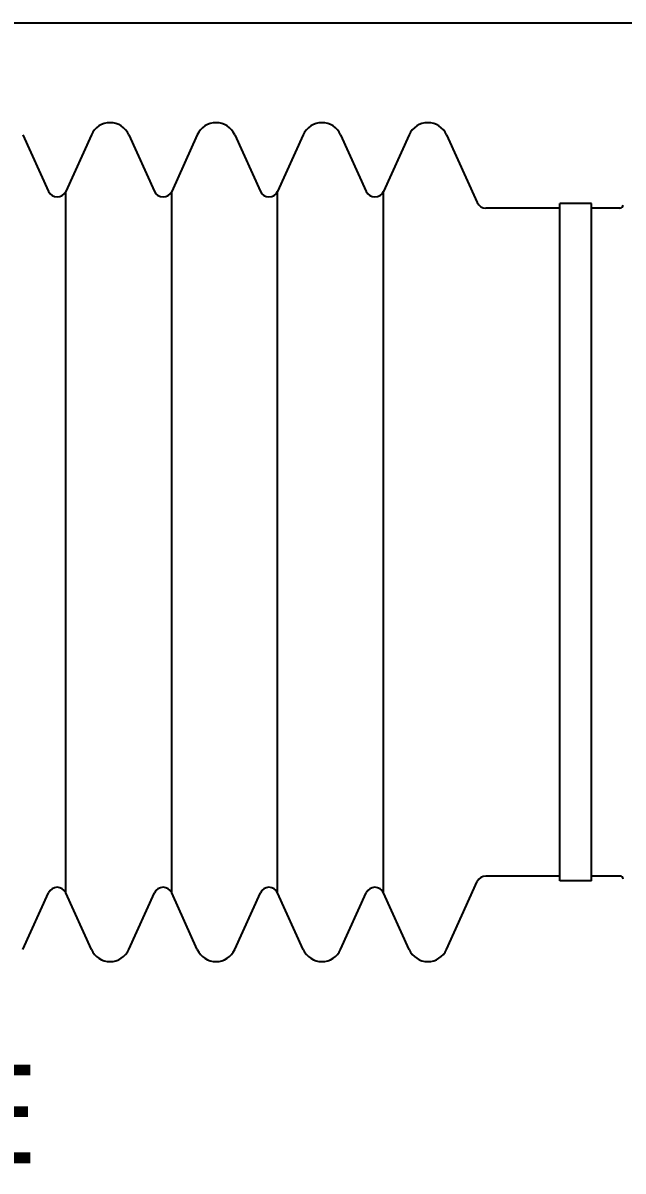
# Model space of a CAD drawing. Header units: millimetres. Extents: x 0 to 2800, y 0 to 1980.
# Drawn here: x 1786.3 to 1938.2, y 972.6 to 1262.7 of the extents above; entities that cross this region are included whole.
import ezdxf

# ---------------------------------------------------------------- set-up
doc = ezdxf.new("R2010")
doc.units = ezdxf.units.MM
doc.header["$LTSCALE"] = 154
doc.layers.get('0').update_dxf_attribs({"linetype": 'CONTINUOUS'})
doc.styles.get("Standard").update_dxf_attribs({"font": 'msyh.ttc'})

msp = doc.modelspace()

# ---------------------------------------------------------------- linework, layer by layer
at = {"linetype": 'Continuous'}
for p, q in [((1786.34648, 1234.48344), (1792.82265, 1220.17786)), ((1803.67178, 1234.48361), (1797.19532, 1220.17739)), ((1813.14648, 1234.48344), (1819.62265, 1220.17786)), ((1830.47178, 1234.48361), (1823.99532, 1220.17739)), ((1839.94648, 1234.48344), (1846.42265, 1220.17786)), ((1857.27178, 1234.48361), (1850.79532, 1220.17739)), ((1866.74648, 1234.48344), (1873.22265, 1220.17786)), ((1884.07178, 1234.48361), (1877.59532, 1220.17739)), ((1893.54648, 1234.48344), (1901.31278, 1217.32802)), ((1797.19532, 1042.85865), (1797.19532, 1220.17739)), ((1823.99532, 1042.85865), (1823.99532, 1220.17739)), ((1850.79532, 1042.85865), (1850.79532, 1220.17739)), ((1877.59532, 1042.85865), (1877.59532, 1220.17739)), ((1922.20909, 1215.91802), (1903.49908, 1215.91802)), ((1930.20909, 1217.11802), (1922.20909, 1217.11802)), ((1922.20909, 1045.91802), (1922.20909, 1217.11802)), ((1930.20909, 1045.91802), (1930.20909, 1217.11802)), ((1937.40909, 1215.91802), (1930.20909, 1215.91802)), ((1893.54648, 1028.55261), (1901.31278, 1045.70803)), ((1922.20909, 1047.11802), (1903.49908, 1047.11802)), ((1930.20909, 1045.91802), (1922.20909, 1045.91802)), ((1937.40909, 1047.11802), (1930.20909, 1047.11802)), ((1786.34648, 1028.55261), (1792.82265, 1042.85819)), ((1803.67178, 1028.55242), (1797.19532, 1042.85865)), ((1813.14648, 1028.55261), (1819.62265, 1042.85819)), ((1830.47178, 1028.55242), (1823.99532, 1042.85865)), ((1839.94648, 1028.55261), (1846.42265, 1042.85819)), ((1857.27178, 1028.55242), (1850.79532, 1042.85865)), ((1866.74648, 1028.55261), (1873.22265, 1042.85819)), ((1884.07178, 1028.55242), (1877.59532, 1042.85865))]:
    msp.add_line(p, q, dxfattribs=at)
msp.add_lwpolyline([(1472.55821, 1262.74778), (2565.67544, 1262.74778), (2565.67544, 106.14533), (1472.55821, 106.14533)], close=True)
for centre, radius, start, end in [((1808.40909, 1232.33934), 5.2, 24.3681311, 155.6175457), ((1835.20909, 1232.33934), 5.2, 24.3681311, 155.6175457), ((1862.00909, 1232.33934), 5.2, 24.3681311, 155.6175457), ((1888.80909, 1232.33934), 5.2, 24.3681311, 155.6175457), ((1795.00909, 1221.16755), 2.4, 204.3802208, 335.594999), ((1821.80909, 1221.16755), 2.4, 204.3802208, 335.594999), ((1848.60909, 1221.16755), 2.4, 204.3802208, 335.594999), ((1875.40909, 1221.16755), 2.4, 204.3802208, 335.594999), ((1903.49908, 1218.31802), 2.4, 204.3797963, 269.9818454), ((1937.40909, 1216.71802), 0.8, 270, 359.844446), ((1903.49908, 1044.71802), 2.4, 90.0181546, 155.6201772), ((1937.40909, 1046.31802), 0.8, 0.1554528, 90), ((1795.00909, 1041.86849), 2.4, 24.405001, 155.6198082), ((1821.80909, 1041.86849), 2.4, 24.405001, 155.6198082), ((1848.60909, 1041.86849), 2.4, 24.405001, 155.6198082), ((1875.40909, 1041.86849), 2.4, 24.405001, 155.6198082), ((1808.40909, 1030.6967), 5.2, 204.3824566, 335.6318689), ((1835.20909, 1030.6967), 5.2, 204.3824566, 335.6318689), ((1862.00909, 1030.6967), 5.2, 204.3824566, 335.6318689), ((1888.80909, 1030.6967), 5.2, 204.3824566, 335.6318689)]:
    msp.add_arc(centre, radius, start, end, dxfattribs=at)

# ---------------------------------------------------------------- texts
at = {"insert": (1633.7748, 999.4757), "char_height": 25, "width": 259.8829815, "attachment_point": 1}
msp.add_mtext('GAS HOSE', dxfattribs=at)

doc.saveas('drawing.dxf')
